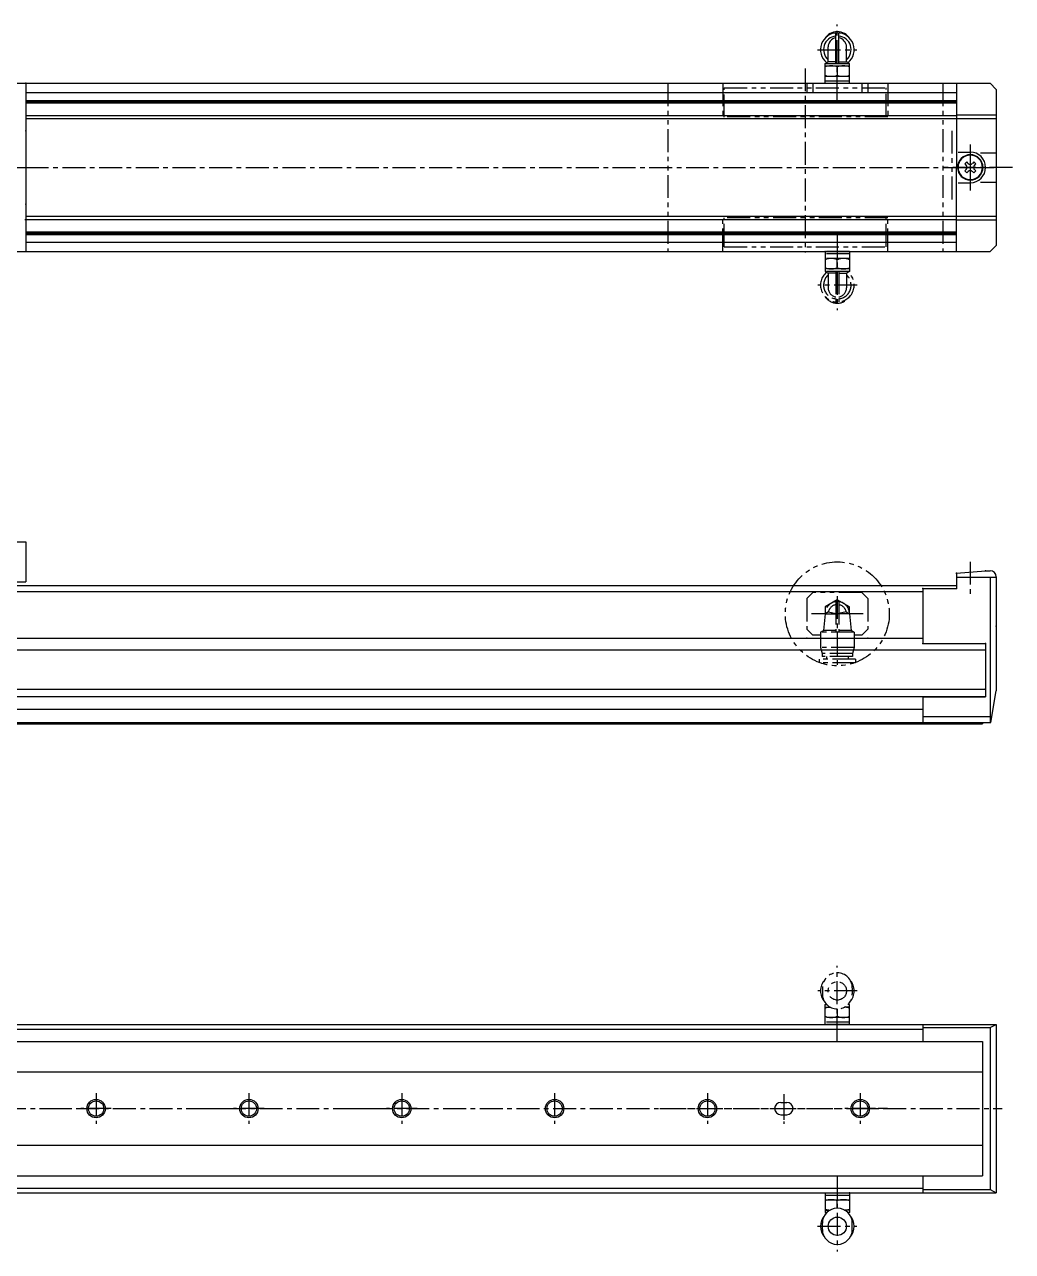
# Model space of a CAD drawing. Extents: x -774 to 10, y 103 to 509.
# Drawn here: x -312.9 to 10.3, y 107.2 to 508.5 of the extents above; entities that cross this region are included whole.
import ezdxf

# ---------------------------------------------------------------- set-up
doc = ezdxf.new("R2010")
doc.units = 0
for name, pattern in [('CENTER', [12, 7.5, -1.5, 1.5, -1.5]), ('CONTINOUS', [0]), ('PHANTOM', [15, 7.5, -1.5, 1.5, -1.5, 1.5, -1.5])]:
    doc.linetypes.add(name, pattern=pattern)
doc.layers.get('0').update_dxf_attribs({"linetype": 'CONTINUOUS'})
doc.layers.add('CENTER', color=1, linetype='CENTER')

msp = doc.modelspace()

# ---------------------------------------------------------------- linework, layer by layer
at = {"color": 7, "linetype": 'CONTINOUS'}
for p, q in [((-47.52, 495.79), (-47.52, 505.76)), ((-46.52, 495.79), (-46.52, 505.76)), ((-50.02, 496.36), (-50.02, 501.19)), ((-44.02, 496.36), (-44.02, 501.19)), ((-51.02, 495.79), (-50.02, 496.36)), ((-51.02, 495.79), (-43.02, 495.79)), ((-51.02, 489.29), (-51.02, 495.79)), ((-51.02, 494.99), (-43.02, 494.99)), ((-47.52, 496.36), (-50.02, 496.36)), ((-47.02, 494.63), (-47.02, 491.94)), ((-46.52, 496.36), (-44.02, 496.36)), ((-43.02, 495.79), (-44.02, 496.36)), ((-43.02, 489.29), (-43.02, 495.79)), ((-51.02, 491.59), (-43.02, 491.59)), ((-51.02, 490.09), (-43.02, 490.09)), ((-581.02, 489.29), (-8.02, 489.29)), ((-330.52, 489.29), (-312.52, 489.29)), ((-312.52, 489.29), (-312.52, 434.29)), ((-312.52, 486.29), (-8.02, 486.29)), ((-57.02, 489.29), (-57.02, 486.29)), ((-55.02, 489.29), (-55.02, 486.29)), ((-51.02, 489.29), (-43.02, 489.29)), ((-39.02, 489.29), (-39.02, 486.29)), ((-37.02, 489.29), (-37.02, 486.29)), ((-8.02, 489.29), (-8.02, 461.79)), ((-8.02, 489.29), (2.98, 489.29)), ((4.98, 487.29), (2.98, 489.29)), ((4.98, 487.29), (4.98, 436.29)), ((-312.52, 483.69), (-8.02, 483.69)), ((-312.52, 483.29), (-8.02, 483.29)), ((-312.52, 482.88), (-8.02, 482.88)), ((-312.52, 478.79), (-8.02, 478.79)), ((-312.52, 477.79), (-8.02, 477.79)), ((-8.02, 478.99), (4.98, 478.99)), ((-8.02, 477.79), (4.98, 477.79)), ((-7.51, 466.79), (-3.52, 466.79)), ((-0.2, 466.59), (4.98, 466.59)), ((-8.02, 434.29), (-8.02, 461.79)), ((-4.68, 463.6), (-5.33, 462.95)), ((-5.33, 462.95), (-4.83, 462.45)), ((-4.18, 463.1), (-4.68, 463.6)), ((-2.36, 463.6), (-2.85, 463.1)), ((-1.71, 462.95), (-2.36, 463.6)), ((-2.2, 462.45), (-1.71, 462.95)), ((-4.83, 461.12), (-5.33, 460.63)), ((-5.33, 460.63), (-4.68, 459.98)), ((-4.68, 459.98), (-4.18, 460.47)), ((-2.85, 460.47), (-2.36, 459.98)), ((-2.36, 459.98), (-1.71, 460.63)), ((-1.71, 460.63), (-2.2, 461.12)), ((-7.51, 456.79), (-3.52, 456.79)), ((-0.2, 456.98), (4.98, 456.98)), ((-312.52, 445.79), (-8.02, 445.79)), ((-8.02, 445.79), (4.98, 445.79)), ((-312.81, 444.79), (-8.02, 444.79)), ((-8.02, 444.59), (4.98, 444.59)), ((-312.52, 440.69), (-8.02, 440.69)), ((-312.52, 440.29), (-8.02, 440.29)), ((-312.52, 439.88), (-8.02, 439.88)), ((-581.02, 434.29), (-8.02, 434.29)), ((-330.52, 434.29), (-312.52, 434.29)), ((-312.52, 437.29), (-8.02, 437.29)), ((-8.02, 434.29), (2.98, 434.29)), ((4.98, 436.29), (2.98, 434.29)), ((-331.02, 339.29), (-312.52, 339.29)), ((-312.52, 339.29), (-312.52, 326.29)), ((-8.02, 329.06), (1.48, 329.89)), ((1.48, 329.89), (2.98, 329.89)), ((-575.02, 325.09), (-8.02, 325.09)), ((-402.52, 326.29), (-312.52, 326.29)), ((-8.02, 329.01), (-8.02, 324.09)), ((-8.02, 327.79), (4.98, 327.79)), ((2.98, 327.79), (2.98, 280.29)), ((4.98, 327.89), (4.98, 290.63)), ((-575.02, 323.09), (-19.02, 323.09)), ((-19.02, 324.09), (-8.02, 324.09)), ((-19.02, 324.09), (-19.02, 306.09)), ((-575.02, 307.79), (-19.02, 307.79)), ((-19.02, 306.09), (1.48, 306.09)), ((1.48, 306.09), (1.48, 291.29)), ((-595.02, 303.96), (1.48, 303.96)), ((-595.02, 291.12), (1.48, 291.12)), ((1.48, 291.29), (1.48, 288.59)), ((3.16, 280.29), (4.98, 290.63)), ((-595.02, 288.79), (1.48, 288.79)), ((-19.02, 288.59), (-19.02, 280.29)), ((-19.02, 288.59), (1.48, 288.59)), ((-575.02, 284.62), (-19.02, 284.62)), ((-19.02, 282.18), (2.98, 282.18)), ((-575.02, 280.29), (-19.02, 280.29)), ((-463.52, 279.79), (-277.93, 279.79)), ((-302.05, 279.79), (0.48, 279.79)), ((-19.02, 280.29), (3.16, 280.29)), ((0.48, 280.29), (0.48, 279.79)), ((0.48, 280.29), (2.16, 280.29)), ((-601.02, 181.46), (4.98, 181.46)), ((-19.02, 181.46), (-19.02, 175.96)), ((2.98, 180.46), (4.98, 181.46)), ((4.98, 181.46), (4.98, 126.46)), ((-576.02, 179.96), (-19.02, 179.96)), ((-19.02, 180.46), (2.98, 180.46)), ((2.98, 180.46), (2.98, 127.46)), ((-591.02, 175.96), (0.48, 175.96)), ((0.48, 175.96), (0.48, 131.96)), ((-591.02, 165.96), (0.48, 165.96)), ((-591.02, 141.96), (0.48, 141.96)), ((-591.02, 131.96), (0.48, 131.96)), ((-19.02, 131.96), (-19.02, 126.46)), ((-601.02, 126.46), (4.98, 126.46)), ((-576.02, 127.96), (-19.02, 127.96)), ((-51.02, 126.46), (-43.02, 126.46)), ((-51.02, 126.46), (-51.02, 119.96)), ((-51.02, 125.66), (-43.02, 125.66)), ((-43.02, 126.46), (-43.02, 119.96)), ((-19.02, 127.46), (2.98, 127.46)), ((2.98, 127.46), (4.98, 126.46)), ((-51.02, 124.16), (-43.02, 124.16)), ((-51.02, 120.76), (-49.37, 120.76)), ((-47.02, 121.36), (-47.02, 123.8)), ((-43.02, 120.76), (-44.67, 120.76)), ((-51.92, 114.46), (-51.92, 116.46)), ((-51.02, 119.96), (-50.45, 119.96)), ((-51.02, 119.96), (-50.65, 119.75)), ((-43.02, 119.96), (-43.59, 119.96)), ((-43.02, 119.96), (-43.39, 119.75)), ((-42.12, 114.46), (-42.12, 116.46))]:
    msp.add_line(p, q, dxfattribs=at)
at = {"color": 3, "linetype": 'PHANTOM'}
for p, q in [((-102.52, 489.29), (-102.52, 434.29)), ((-84.52, 489.29), (-84.52, 478.29)), ((-84.02, 487.79), (-31.02, 487.79)), ((-84.02, 478.18), (-84.02, 487.79)), ((-31.02, 478.3), (-31.02, 487.79)), ((-30.52, 489.29), (-30.52, 478.29)), ((-12.52, 489.29), (-12.52, 434.29)), ((-30.52, 478.29), (-84.52, 478.29)), ((-84.02, 478.79), (-31.02, 478.79)), ((-9.52, 473.79), (-9.52, 449.79)), ((-84.52, 434.29), (-84.52, 445.29)), ((-30.52, 445.29), (-84.52, 445.29)), ((-84.02, 435.79), (-84.02, 445.29)), ((-84.02, 444.79), (-31.02, 444.79)), ((-31.02, 435.79), (-31.02, 445.29)), ((-30.52, 434.29), (-30.52, 445.29)), ((-84.02, 435.79), (-31.02, 435.79)), ((-43.02, 434.29), (-51.02, 434.29)), ((-51.02, 434.29), (-51.02, 427.79)), ((-43.02, 433.49), (-51.02, 433.49)), ((-43.02, 434.29), (-43.02, 427.79)), ((-43.02, 431.99), (-51.02, 431.99)), ((-47.02, 428.94), (-47.02, 431.63)), ((-43.02, 428.59), (-51.02, 428.59)), ((-51.02, 427.79), (-50.02, 427.21)), ((-43.02, 427.79), (-51.02, 427.79)), ((-47.52, 427.21), (-50.02, 427.21)), ((-50.02, 427.21), (-50.02, 422.38)), ((-47.52, 427.79), (-47.52, 417.81)), ((-46.52, 427.79), (-46.52, 417.81)), ((-46.52, 427.21), (-44.02, 427.21)), ((-43.02, 427.79), (-44.02, 427.21)), ((-44.02, 427.21), (-44.02, 422.38)), ((-55.02, 322.79), (-57.02, 320.79)), ((-39.02, 322.79), (-55.02, 322.79)), ((-37.02, 320.79), (-39.02, 322.79)), ((-57.02, 320.79), (-57.02, 310.79)), ((-47.02, 320.41), (-51.02, 318.1)), ((-51.02, 318.1), (-51.02, 315.79)), ((-47.52, 319.76), (-47.52, 309.79)), ((-43.02, 318.1), (-47.02, 320.41)), ((-46.52, 319.76), (-46.52, 309.79)), ((-43.02, 315.79), (-43.02, 318.1)), ((-37.02, 320.79), (-37.02, 310.79)), ((-51.02, 315.79), (-51.52, 310.36)), ((-49.96, 316.4), (-51.02, 315.79)), ((-51.02, 315.79), (-47.52, 315.79)), ((-49.96, 316.4), (-47.52, 315.89)), ((-44.08, 316.4), (-46.52, 315.89)), ((-44.08, 316.4), (-43.02, 315.79)), ((-43.02, 315.79), (-42.52, 310.36)), ((-55.02, 308.79), (-57.02, 310.79)), ((-52.52, 309.79), (-51.52, 310.36)), ((-41.52, 309.79), (-52.52, 309.79)), ((-52.52, 309.79), (-52.52, 304.79)), ((-47.52, 310.36), (-51.52, 310.36)), ((-42.52, 310.36), (-46.52, 310.36)), ((-41.52, 309.79), (-42.52, 310.36)), ((-41.52, 309.79), (-41.52, 304.79)), ((-39.02, 308.79), (-37.02, 310.79)), ((-52.52, 308.79), (-55.02, 308.79)), ((-39.02, 308.79), (-41.52, 308.79)), ((-41.12, 300.99), (-52.92, 300.99)), ((-52.92, 300.99), (-52.92, 299.79)), ((-41.52, 304.79), (-52.52, 304.79)), ((-52.52, 304.79), (-52.02, 302.79)), ((-52.02, 302.79), (-52.02, 301.79)), ((-42.02, 302.79), (-52.02, 302.79)), ((-42.02, 301.79), (-52.02, 301.79)), ((-50.52, 301.79), (-50.52, 300.99)), ((-43.52, 301.79), (-43.52, 300.99)), ((-41.52, 304.79), (-42.02, 302.79)), ((-42.02, 302.79), (-42.02, 301.79)), ((-41.12, 300.99), (-41.12, 299.79)), ((-41.12, 299.79), (-52.92, 299.79)), ((-51.92, 193.46), (-51.92, 191.46)), ((-42.12, 193.46), (-42.12, 191.46)), ((-51.02, 187.96), (-50.65, 188.17)), ((-51.02, 181.46), (-51.02, 187.96)), ((-51.02, 187.96), (-50.45, 187.96)), ((-51.02, 187.16), (-49.37, 187.16)), ((-47.02, 186.56), (-47.02, 184.12)), ((-43.02, 187.16), (-44.67, 187.16)), ((-43.02, 187.96), (-43.59, 187.96)), ((-43.02, 187.96), (-43.39, 188.17)), ((-43.02, 181.46), (-43.02, 187.96)), ((-43.02, 183.76), (-51.02, 183.76)), ((-43.02, 182.26), (-51.02, 182.26)), ((-43.02, 181.46), (-51.02, 181.46))]:
    msp.add_line(p, q, dxfattribs=at)
at = {"color": 7, "linetype": 'CENTER'}
for p, q in [((-64.52, 158.71), (-64.52, 148.96)), ((-64.52, 157.83), (-64.52, 150.27))]:
    msp.add_line(p, q, dxfattribs=at)
at = {"color": 7, "linetype": 'CONTINUOUS'}
for p, q in [((-65.52, 155.96), (-63.52, 155.96)), ((-65.52, 151.96), (-63.52, 151.96))]:
    msp.add_line(p, q, dxfattribs=at)
at = {"color": 3, "linetype": 'PHANTOM'}
for centre, radius in [((-47.02, 315.79), 17), ((-47.02, 192.46), 3)]:
    msp.add_circle(centre, radius, dxfattribs=at)
at = {"color": 7, "linetype": 'CONTINOUS'}
for centre, radius in [((-289.52, 153.96), 3), ((-239.52, 153.96), 3), ((-189.52, 153.96), 3), ((-139.52, 153.96), 3), ((-89.52, 153.96), 3), ((-39.52, 153.96), 3), ((-289.52, 153.96), 2.5), ((-239.52, 153.96), 2.5), ((-189.52, 153.96), 2.5), ((-139.52, 153.96), 2.5), ((-89.52, 153.96), 2.5), ((-39.52, 153.96), 2.5), ((-47.02, 115.46), 3)]:
    msp.add_circle(centre, radius, dxfattribs=at)
for centre, radius, start, end in [((-47.02, 500.29), 5.5, 309.8225, 230.1775), ((-47.02, 501.29), 4.9, 32.3231, 147.6768), ((-47.02, 500.29), 4.5, 96.3794, 228.1897), ((-47.02, 501.19), 3, 99.5941, 180), ((-47.02, 500.29), 4.5, 311.8103, 83.6206), ((-47.02, 501.19), 3, 0, 80.4059), ((-49.02, 489.21), 5.78, 69.7438, 110.2561), ((-45.02, 489.21), 5.78, 69.7439, 110.2561), ((-49.02, 497.36), 5.78, 249.7439, 290.2561), ((-45.02, 497.36), 5.78, 249.7439, 290.2561), ((-3.52, 461.79), 4.15, 0, 359.9997), ((-3.52, 461.79), 4, 0, 359.9997), ((-3.52, 461.79), 5, 270, 90), ((-5.5, 461.79), 0.94, 315, 45), ((-3.52, 463.77), 0.94, 225.0001, 315), ((-1.54, 461.79), 0.94, 135.0001, 225.0001), ((-3.52, 459.81), 0.94, 45, 135.0001), ((2.98, 327.89), 2, 0, 90), ((-47.02, 116.46), 4.9, 0, 180), ((-49.02, 118.39), 5.78, 69.7439, 110.2561), ((-49.02, 126.54), 5.78, 249.7439, 266.706), ((-45.02, 118.39), 5.78, 69.7439, 110.2561), ((-45.02, 126.54), 5.78, 273.2941, 290.2561), ((-47.02, 115.46), 5.5, 138.8389, 221.1611), ((-47.02, 115.46), 5.5, 318.839, 41.1612), ((-47.02, 114.46), 4.9, 180, 0)]:
    msp.add_arc(centre, radius, start, end, dxfattribs=at)
at = {"color": 3, "linetype": 'PHANTOM'}
for centre, radius, start, end in [((-49.02, 426.21), 5.78, 69.7439, 110.2561), ((-45.02, 426.21), 5.78, 69.7439, 110.2561), ((-47.02, 423.29), 5.5, 129.8225, 50.1775), ((-47.02, 423.29), 4.5, 131.8103, 263.6206), ((-49.02, 434.36), 5.78, 249.7439, 290.2561), ((-45.02, 434.36), 5.78, 249.7438, 290.2561), ((-47.02, 423.29), 4.5, 276.3794, 48.1897), ((-47.02, 422.38), 3, 180, 260.4059), ((-47.02, 422.38), 3, 279.5941, 0), ((-47.02, 422.29), 4.9, 212.3231, 327.6768), ((-47.02, 315.79), 4, 0.0002, 180.0001), ((-47.02, 315.79), 3, 99.594, 168.1896), ((-47.02, 315.79), 3, 11.8104, 80.406), ((-47.02, 193.46), 4.9, 0, 180), ((-47.02, 192.46), 5.5, 138.839, 221.1612), ((-47.02, 192.46), 5.5, 318.8389, 41.1611), ((-47.02, 191.46), 4.9, 180.0001, 0), ((-49.02, 181.39), 5.78, 93.2941, 110.2561), ((-45.02, 181.39), 5.78, 69.7439, 86.706), ((-49.02, 189.54), 5.78, 249.7439, 290.2561), ((-45.02, 189.54), 5.78, 249.7439, 290.2561)]:
    msp.add_arc(centre, radius, start, end, dxfattribs=at)
at = {"color": 7, "linetype": 'CONTINUOUS'}
for centre, start, end in [((-65.52, 153.96), 90, 270), ((-63.52, 153.96), 270, 90)]:
    msp.add_arc(centre, 2, start, end, dxfattribs=at)
at = {"color": 7, "linetype": 'CONTINOUS'}
for p in [(-312.52, 489.29), (-47.02, 489.29), (-47.02, 489.29), (-43.02, 489.29), (-312.52, 473.79), (-8.02, 461.79), (-3.52, 461.79), (-3.52, 461.79), (-3.52, 461.79), (4.98, 461.79), (4.98, 461.79), (-312.52, 449.79), (-312.52, 434.29), (-51.02, 434.29), (-47.02, 434.29), (-47.02, 434.29), (-47.02, 434.29), (-8.02, 434.29), (-8.02, 329.06), (1.48, 329.89), (-8.02, 329.01), (-19.02, 324.09), (-8.02, 324.09), (-47.02, 315.79), (-47.02, 315.79), (4.98, 311.79), (4.98, 311.79), (-57.02, 307.79), (-37.02, 307.79), (-19.02, 306.09), (1.48, 306.09), (-47.02, 299.79), (1.48, 291.29), (-51.02, 181.46), (-47.02, 181.46), (-47.02, 181.46), (-47.02, 126.46), (-47.02, 126.46), (-47.02, 126.46), (-43.02, 126.46)]:
    msp.add_point(p, dxfattribs=at)
at = {"layer": 'CENTER', "color": 1, "linetype": 'CENTER'}
for p, q in [((-47.02, 483.93), (-47.02, 508.51)), ((-53.47, 500.29), (-40.69, 500.29)), ((-57.52, 494.17), (-57.52, 433.95)), ((-3.52, 469.33), (-3.52, 454.25)), ((-3.52, 469.33), (-3.52, 454.25)), ((-3.52, 467.79), (-3.52, 455.79)), ((-3.52, 466.79), (-3.52, 456.79)), ((-656.04, 461.79), (-312.52, 461.79)), ((-312.52, 461.79), (4.25, 461.79)), ((10.27, 461.79), (-12.86, 461.79)), ((-11.06, 461.79), (4.02, 461.79)), ((-11.06, 461.79), (4.02, 461.79)), ((-9.52, 461.79), (2.48, 461.79)), ((-47.02, 439.65), (-47.02, 415.06)), ((-40.56, 423.29), (-53.35, 423.29)), ((-3.52, 332.83), (-3.52, 321.17)), ((-47.02, 321.61), (-47.02, 297.8)), ((-38.52, 315.79), (-55.52, 315.79)), ((-41.35, 315.79), (-52.11, 315.79)), ((-47.02, 176.1), (-47.02, 200.69)), ((-40.56, 192.46), (-53.35, 192.46)), ((-289.52, 158.96), (-289.52, 148.96)), ((-239.52, 158.96), (-239.52, 148.96)), ((-189.52, 158.96), (-189.52, 148.96)), ((-139.52, 158.96), (-139.52, 148.96)), ((-89.52, 158.96), (-89.52, 148.96)), ((-39.52, 158.96), (-39.52, 148.96)), ((-655.99, 153.96), (6.87, 153.96)), ((-305.08, 153.96), (-296.2, 153.96)), ((-284.52, 153.96), (-294.52, 153.96)), ((-255.08, 153.96), (-246.2, 153.96)), ((-234.52, 153.96), (-244.52, 153.96)), ((-205.08, 153.96), (-196.2, 153.96)), ((-184.52, 153.96), (-194.52, 153.96)), ((-105.08, 153.96), (-46.2, 153.96)), ((-34.52, 153.96), (-44.52, 153.96)), ((-42.58, 153.96), (-33.7, 153.96)), ((-30.58, 153.96), (-33.7, 153.96)), ((-30.58, 153.96), (-33.7, 153.96)), ((-47.02, 131.82), (-47.02, 107.24)), ((-53.47, 115.46), (-40.69, 115.46))]:
    msp.add_line(p, q, dxfattribs=at)

doc.saveas('drawing.dxf')
